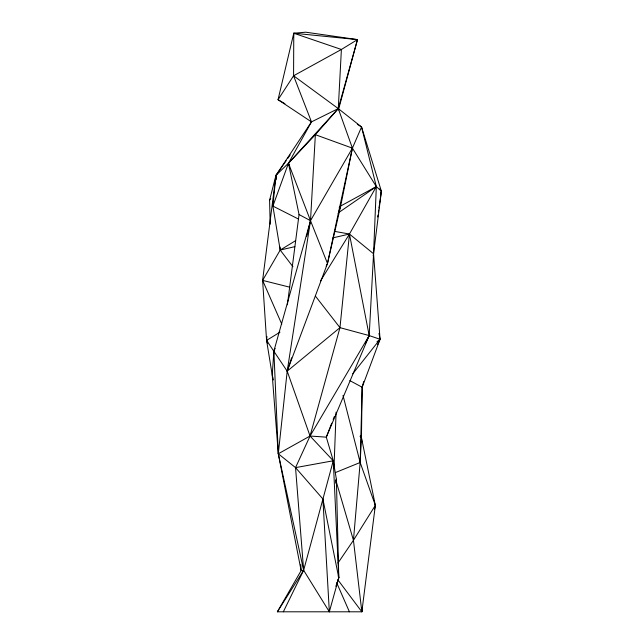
<?xml version="1.0" encoding="UTF-8"?>
<svg xmlns="http://www.w3.org/2000/svg" width="644" height="644" viewBox="0 0 644 644"><rect width="100%" height="100%" fill="white"/><g stroke="black" fill="none" stroke-linecap="round" stroke-linejoin="round"><path stroke-width="0.97" d="M292.956 266.753L280.196 250.049L272.895 206.088L288.464 163.23L311.479 121.877L293.575 75.783L293.777 33.222L305.763 32.2L357.476 39.606L338.422 109.899M363.683 381.57L362.17 387.245L361.437 437.679L360.165 462.497L353.443 540.3L361.848 611.8L277.379 611.8L301.118 570.624L300.812 564.603M284.906 103.7L278.039 99.699L293.777 33.222L357.476 39.606L338.277 108.595L311.479 121.877L278.039 99.699L293.575 75.783L338.277 108.595L361.55 126.981L376.329 186.599L373.56 253.752L380.057 339.267L362.17 387.245L360.165 462.497L375.347 505.355L361.848 611.8L337.907 579.89M333.978 468.228L336.096 412.096M275.737 180.409L275.93 175.418L311.479 121.877M361.848 611.8L362.049 607.847M286.178 160.718L275.93 175.418L262.607 280.382L266.576 340.402L272.235 375.106L278.297 453.77L303.638 570.286L329.342 611.8L338.776 577.797L336.377 479.216L333.278 460.766L326.307 437.155L369.189 335.572L373.56 253.752L381.393 191.236L361.55 126.981L357.323 124.276M293.503 36.217L293.777 33.222L341.392 49.475L357.476 39.606M266.938 336.466L266.576 340.402L267.55 343.22M283.336 611.8L303.638 570.286L295.54 467.625L310.046 436.028L339.968 327.659L349.451 234.038L376.329 186.599L352.405 148.144L338.277 108.595L341.392 49.475L293.575 75.783M279.979 332.175L266.576 340.402L287.2 371.161L310.046 436.028L333.278 460.766L303.638 570.286L301.118 570.624L278.297 453.77L287.2 371.161L310.505 220.683L315.367 134.693L338.277 108.595L288.464 163.23L275.93 175.418L269.586 200.187L270.166 224.201M287.377 304.805L299.049 214.541L288.464 163.23L315.367 134.693L352.405 148.144L340.668 206.016L327.482 263.477L287.2 371.161L339.968 327.659L369.189 335.572L380.057 339.267L377.561 344.693M377.682 216.948L377.964 214.967M378.39 211.997L378.68 210.024M378.962 208.044L379.397 205.082M379.678 203.102L381.393 191.236L379.71 188.805M373.174 255.708L373.56 253.752L349.451 234.038L334.808 231.413M335.605 483.153L336.377 479.216M374.526 509.291L375.347 505.355L361.437 437.679L360.463 435.924M326.17 266.165L327.482 263.477L352.405 148.144L361.55 126.981M306.745 236.243L310.505 220.683L352.405 148.144M338.237 213.663L340.668 206.016L376.329 186.599L381.393 191.236L380.475 192.991M287.2 371.161L291.611 357.814M335.854 586.298L338.776 577.797L333.278 460.766L295.54 467.625L278.297 453.77L273.877 351.061L310.505 220.683L288.464 163.23L289.639 165.975M331.716 423.189L326.307 437.155L310.046 436.028L278.297 453.77M333.157 419.469L334.244 416.676M365.406 343.622L369.189 335.572L349.451 234.038L332.868 237.869M275.165 348.38L273.877 351.061L272.235 375.106L273.491 379.96M281.774 324.133L262.607 280.382L280.196 250.049L295.652 240.631M310.046 436.028L369.189 335.572M320.406 281.05L349.451 234.038M337.987 563.001L353.443 540.3L375.347 505.355L374.502 503.568M277.379 611.8L303.638 570.286M269.586 200.187L270.705 198.569M287.892 158.263L290.162 154.995M352.751 373.802L380.057 339.267L379.002 333.359M339.187 207.352L340.668 206.016M376.965 341.795L380.057 339.267M339.291 212.174L376.329 186.599M335.605 472.495L360.165 462.497L343.011 395.4M294.831 246.66L280.196 250.049L280.027 247.063M262.607 280.382L289.752 287.184M298.558 219.105L272.895 206.088L275.93 175.418L276.155 179.402M299.049 214.541L310.505 220.683L327.482 263.477M349.853 380.62L362.17 387.245M360.028 436.262L361.437 437.679L361.848 441.679M295.54 467.625L322.886 498.971L338.776 577.797L338.205 575.905M315.463 296.168L339.968 327.659M267.751 342.02L266.576 340.402L267.485 342.197M336.691 582.796L349.402 611.8M335.757 479.941L353.443 540.3M322.886 498.971L329.342 611.8"/></g></svg>
